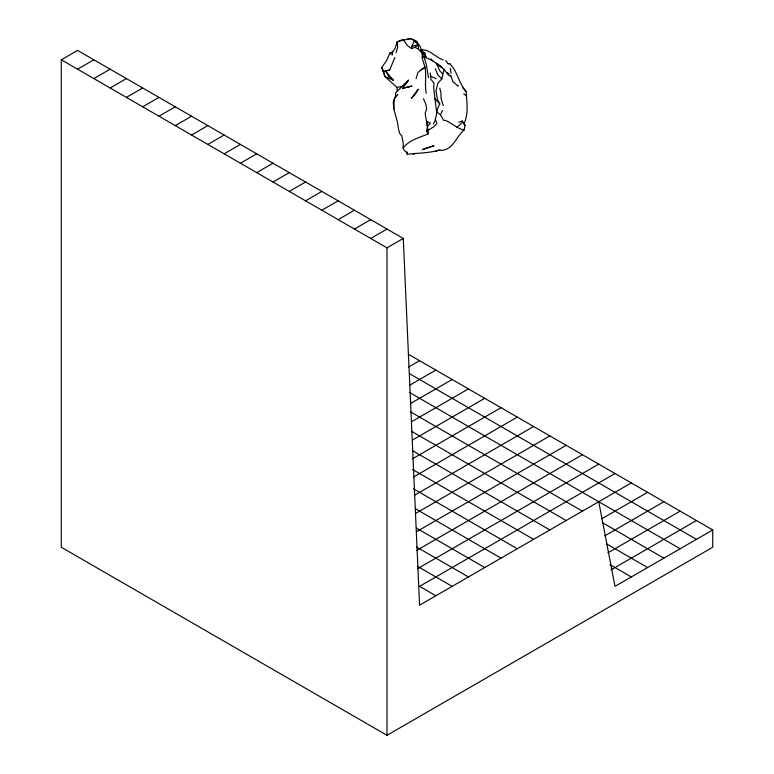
<?xml version="1.0" encoding="UTF-8"?>
<svg xmlns="http://www.w3.org/2000/svg" width="774" height="774" viewBox="0 0 774 774"><rect width="100%" height="100%" fill="white"/><g stroke="black" fill="none" stroke-linecap="round" stroke-linejoin="round"><path stroke-width="1.16" d="M439.98 150.03C429.367 153.078 418.105 153.029 407.201 154.249L407.24 153.02L404.251 150.369L403.109 148.057L403.273 143.451L401.88 136.127L399.587 133.273L398.417 128.755L397.468 122.379L393.86 108.999L393.221 101.984L395.678 95.666L395.62 92.832L408.43 80.215L406.321 83.195L402.277 86.243L397.043 87.443L384.823 76.471L381.756 67.464L386.652 60.507L389.951 52.98L392.679 51.897L395.214 48.065L397.12 41.922L402.809 39.464M393.86 108.999L394.247 99.004L397.817 94.399M438.084 150.175C452.509 152.362 455.46 137.221 464.032 130.129L465.039 125.388L464.1 123.637C468.715 113.246 466.838 101.936 466.093 91.361C458.682 83.253 457.666 71.566 449.81 63.739L448.098 63.661L445.66 60.691M392.679 51.897L392.379 55.002L389.951 52.98M396.056 52.748L397.633 47.32L397.12 41.922L403.457 39.977L407.511 45.656L411.594 48.627L411.942 46.121L414.458 40.441L410.849 38.7L407.83 38.719M426.271 93.286C424.413 84.676 426.716 75.6 424.907 66.932L422.149 58.079L422.246 53.319L418.463 49.13L414.922 47.262L411.594 48.627M433.343 124.169C437.136 117.822 435.878 110.256 439.767 103.939L437.387 99.314L435.975 90.839L437.832 83.331L441.79 78.929L444.024 69.321C437.832 64.097 431.099 58.708 423.068 56.986L422.246 53.319L425.942 56.744L423.068 56.986M458.44 85.479L457.947 86.04L452.809 81.444L450.768 75.388M403.109 148.057C409.32 139.813 419.527 137.666 428.303 133.815L426.522 131.28L427.451 126.849L425.129 113.43L426.629 109.095L425.874 104.238L423.455 98.724M416.093 78.755L417.921 72.466L424.907 66.932M394.904 57.508L389.622 70.008L383.265 71.605L389.622 70.008M464.032 130.129C456.989 128.329 451.852 123.26 445.379 120.299L443.657 120.454L440.464 114.745L442.486 110.479M402.703 88.294L411.855 86.108L402.703 88.294L408.43 80.215M418.463 49.13L418.318 44.834L416.073 42.609L417.031 41.428L410.849 38.7L403.457 39.977M427.616 126.278L430.402 123.182L426.861 121.402L428.303 133.815M449.81 63.739L448.098 63.661M456.921 127.468L462.6 122.079L462.291 121.025L458.682 122.215M414.922 47.262L418.318 44.834L411.942 46.121M426.522 131.28L433.769 126.772L436.942 123.792L435.414 119.254M408.372 354.221L712.728 529.938L712.728 547.237L387 735.3L61.272 547.237L61.272 59.791L77.555 50.387L403.283 238.44L419.576 605.162L631.294 482.928M77.555 69.186L93.847 59.791M93.847 78.59L110.131 69.186M110.131 87.994L126.414 78.59M126.414 97.398L142.706 87.994M142.706 106.802L158.989 97.398M158.989 116.206L175.272 106.802M175.272 125.611L191.565 116.206M191.565 135.015L207.848 125.611M207.848 144.409L224.131 135.015M224.131 153.813L240.424 144.409M240.424 163.217L256.707 153.813M256.707 172.621L272.99 163.217M272.99 182.025L289.283 172.621M289.283 191.43L305.566 182.025M305.566 200.834L321.858 191.43M321.858 210.238L338.141 200.834M338.141 219.642L354.424 210.238M354.424 229.036L370.717 219.642M370.717 238.44L387 229.036M61.272 59.791L387 247.844L403.283 238.44M408.372 367.157L419.576 360.684M409.398 385.375L435.859 370.088M410.413 403.583L452.142 379.492M411.429 421.801L468.434 388.896M412.445 440.019L484.718 398.3M412.445 458.827L501.01 407.704M413.461 477.045L517.293 417.109M414.487 495.263L533.576 426.513M415.503 513.481L549.869 435.907M416.518 531.699L566.152 445.311M416.518 550.508L582.435 454.715M417.534 568.726L598.728 464.119M615.011 473.524L419.576 586.353L435.859 595.757M601.775 518.774L647.586 492.332M604.833 535.821L663.869 501.736M607.89 552.859L680.153 511.13M610.938 569.906L696.445 520.534M712.728 529.938L615.011 586.353L598.728 501.726M420.872 69.883L424.762 67.851M435.704 151.404L437.291 150.591M413.103 154.278L415.309 153.436M439.139 65.606L441.954 67.686M443.241 59.927C435.423 57.363 430.228 49.507 421.385 49.836L421.801 50.658L420.301 46.846L417.099 42.154M393.395 80.283L388.771 76.529L385.704 71.169L393.395 80.283L384.823 76.471L383.933 72.001M430.344 73.046L430.605 76.113L436.178 78.755M409.398 373.619L696.445 539.343M409.398 392.418L680.153 548.747M410.413 411.816L582.435 511.13M602.791 522.885L663.869 558.151M411.429 431.205L566.152 520.534M606.864 544.045L647.586 567.555M412.445 450.603L549.869 529.938M609.922 564.614L631.294 576.959M412.445 469.412L533.576 539.343M413.461 488.8L517.293 548.747M415.503 508.779L501.01 558.151M416.518 528.178L484.718 567.555M416.518 546.986L468.434 576.949M417.534 566.375L452.142 586.353M450.623 76.229L448.107 74.71L444.024 69.321M420.998 49.575L422.73 50.668M463.752 94.002L465.774 95.27M440.648 66.196L436.11 63.236L437.629 64.619M440.464 114.745L436.575 111.949L433.682 88.101L434.001 83.011L430.983 79.509L430.605 76.113M447.382 72.698L449.113 74.081M430.779 58.853L433.537 61.436M462.833 88.043L466.093 91.361M441.79 78.929L437.803 74.875L435.346 68.702M442.602 73.772L439.661 70.705L436.681 63.836M434.891 98.704L439.767 103.939M414.458 40.441L416.073 42.609M462.6 122.079L465.039 125.388M462.291 121.025L464.1 123.637M381.756 67.464L383.498 71.092M443.202 105.545L441.054 98.492L441.016 93.412L439.816 88.178M424.22 57.615L426.406 64.968L428.496 77.748M450.274 68.325L451.097 73.288M406.979 151.859L407.201 154.249M397.043 87.443L397.236 90.722M387 247.844L387 735.3M418.144 89.368L415.241 94.283L411.371 98.24L418.144 89.368M426.397 148.095L422.285 149.701L433.962 145.735L426.397 148.095M424.868 53.154L420.901 50.6L425.942 56.744L424.868 53.154"/></g></svg>
